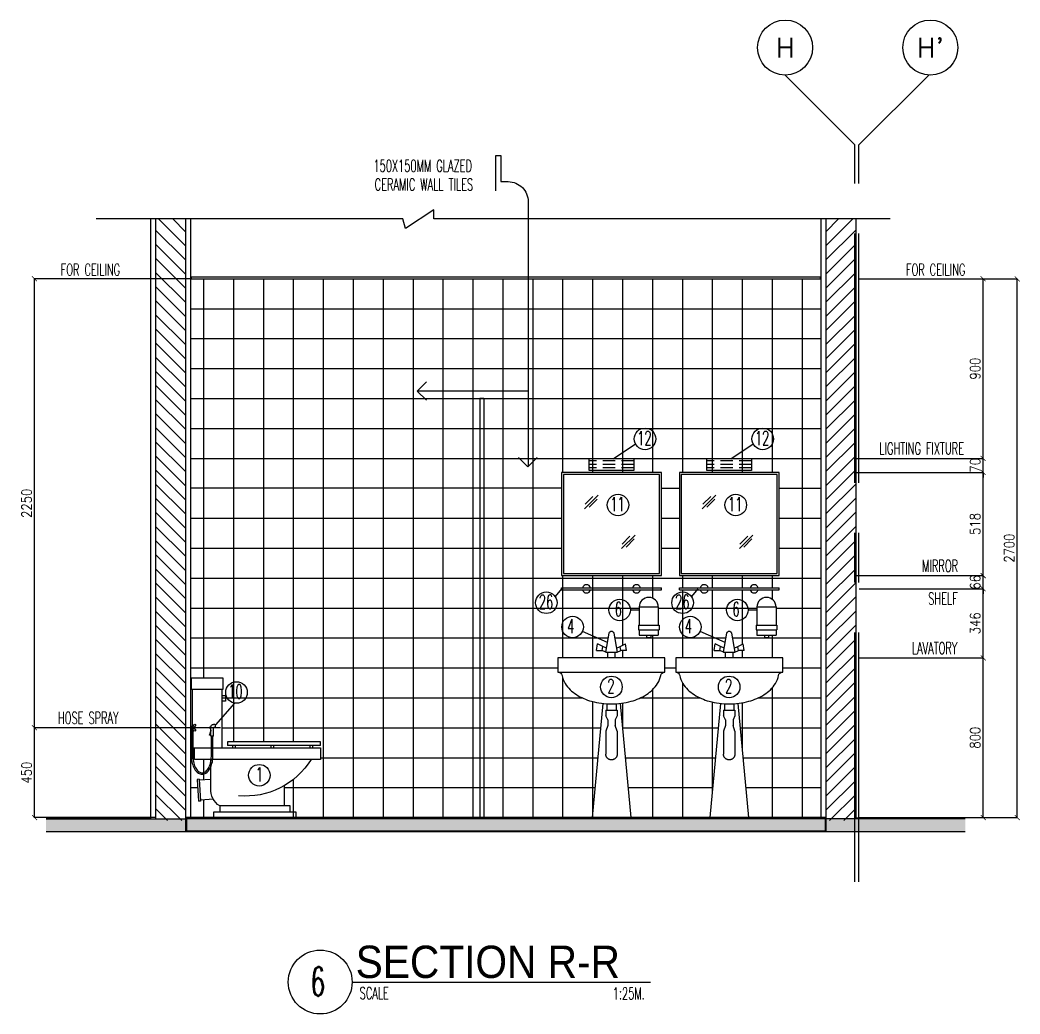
# Model space of a CAD drawing. Extents: x -202971 to -174093, y 166361 to 186286.
# Drawn here: x -189959 to -184947, y 174473 to 179454 of the extents above; entities that cross this region are included whole.
import ezdxf
from ezdxf.enums import TextEntityAlignment as Align

# ---------------------------------------------------------------- set-up
doc = ezdxf.new("R2010")
doc.units = 0
doc.header["$LTSCALE"] = 500
doc.header["$MEASUREMENT"] = 0
doc.linetypes.add('CENTERX2', pattern=[4, 2.5, -0.5, 0.5, -0.5])
doc.linetypes.add('HIDDEN2', pattern=[0.1875, 0.125, -0.0625])
doc.layers.get('0').update_dxf_attribs({"linetype": 'CONTINUOUS'})
doc.layers.get('DEFPOINTS').update_dxf_attribs({"linetype": 'CONTINUOUS'})
for name, color, linetype in [('AX-CR', 2, 'CONTINUOUS'), ('AX-TXT', 2, 'CONTINUOUS'), ('AXES', 11, 'CENTERX2'), ('Dimout', 4, 'CONTINUOUS'), ('DW', 7, 'CONTINUOUS'), ('ELE', 3, 'CONTINUOUS'), ('ELV', 7, 'CONTINUOUS'), ('FIX', 2, 'CONTINUOUS'), ('HATCH', 8, 'CONTINUOUS'), ('HatchA', 11, 'CONTINUOUS'), ('Plaster', 7, 'CONTINUOUS'), ('SANI', 2, 'CONTINUOUS'), ('Tile', 5, 'CONTINUOUS'), ('TITLE', 1, 'CONTINUOUS'), ('TXT', 2, 'CONTINUOUS'), ('TXT1', 2, 'CONTINUOUS'), ('WALL', 6, 'CONTINUOUS'), ('WallPartition', 2, 'CONTINUOUS'), ('Windows', 9, 'CONTINUOUS')]:
    doc.layers.add(name, color=color, linetype=linetype)
doc.styles.add('DIM', font='simplex.shx', dxfattribs={"width": 0.85})
doc.styles.add('ROMANS', font='romans.shx', dxfattribs={"width": 0.6})
doc.styles.add('TTXT', font='swisse.ttf', dxfattribs={"width": 0.9})
doc.dimstyles.new('DIM1-25', dxfattribs={"dimscale": 25, "dimtxt": 2, "dimasz": 1, "dimexe": 0.03, "dimexo": 0.03, "dimgap": 0.6, "dimtad": 1, "dimdec": 0, "dimdsep": 46, "dimtxsty": 'DIM', "dimblk1": 'ARCHTICK', "dimblk2": 'ARCHTICK', "dimsah": 1, "dimcen": 0.09, "dimdle": 0.03, "dimclrd": 256, "dimclrt": 2, "dimadec": 0, "dimazin": 0, "dimtfac": 1, "dimtdec": 0, "dimtix": 1, "dimtmove": 1, "dimatfit": 3, "dimldrblk": 'ARCHTICK', "dimfxl": 0, "dimtvp": 2, "dimtolj": 1, "dimtzin": 0, "dimarcsym": 0})

# ---------------------------------------------------------------- blocks, each defined once
blk = doc.blocks.new('_ARCHTICK')
at = {"color": 0, "linetype": 'ByBlock', "const_width": 0.15}
blk.add_lwpolyline([(-0.5, -0.5), (0.5, 0.5)], dxfattribs=at)
blk = doc.blocks.new('*D96')
at = {"layer": 'DEFPOINTS', "color": 0}
for p in [(-185754, 178157), (-184960.6, 178157), (-185754, 175457)]:
    blk.add_point(p, dxfattribs=at)
at = {"layer": 'Dimout', "color": 0, "lineweight": -2}
for p, q in [((-185753.3, 178157), (-184959.9, 178157)), ((-185753.3, 175457), (-184959.9, 175457))]:
    blk.add_line(p, q, dxfattribs=at)
at = {"layer": 'Dimout', "lineweight": -2}
blk.add_line((-184960.6, 175456.3), (-184960.6, 178157.8), dxfattribs=at)
at = {"layer": 'Dimout', "lineweight": -2, "xscale": 25, "yscale": 25, "zscale": 25}
for p, rotation in [((-184960.6, 178157), 90), ((-184960.6, 175457), 270)]:
    blk.add_blockref('_ARCHTICK', p, dxfattribs=dict(at, rotation=rotation))
at = {"layer": 'Dimout', "color": 2, "insert": (-185000.6, 176807), "char_height": 50, "attachment_point": 5, "rotation": 90, "style": 'DIM'}
blk.add_mtext('\\A1;2700', dxfattribs=at)
blk = doc.blocks.new('*D95')
at = {"layer": 'DEFPOINTS', "color": 0}
for p in [(-185770.1, 177187), (-185131.5, 177187), (-185770.1, 176669.3)]:
    blk.add_point(p, dxfattribs=at)
at = {"layer": 'Dimout', "color": 0, "lineweight": -2}
for p, q in [((-185769.4, 177187), (-185130.7, 177187)), ((-185769.4, 176669.3), (-185130.7, 176669.3))]:
    blk.add_line(p, q, dxfattribs=at)
at = {"layer": 'Dimout', "lineweight": -2}
blk.add_line((-185131.5, 176668.6), (-185131.5, 177187.8), dxfattribs=at)
at = {"layer": 'Dimout', "lineweight": -2, "xscale": 25, "yscale": 25, "zscale": 25}
for p, rotation in [((-185131.5, 177187), 90), ((-185131.5, 176669.3), 270)]:
    blk.add_blockref('_ARCHTICK', p, dxfattribs=dict(at, rotation=rotation))
at = {"layer": 'Dimout', "color": 2, "insert": (-185171.5, 176928.2), "char_height": 50, "attachment_point": 5, "rotation": 90, "style": 'DIM'}
blk.add_mtext('\\A1;518', dxfattribs=at)
blk = doc.blocks.new('*D89')
at = {"layer": 'DEFPOINTS', "color": 0}
for p in [(-189886, 178157), (-189100.3, 178157), (-188953.4, 175907)]:
    blk.add_point(p, dxfattribs=at)
at = {"layer": 'Dimout', "color": 0, "lineweight": -2}
for p, q in [((-189101, 178157), (-189886.7, 178157)), ((-188954.1, 175907), (-189886.7, 175907))]:
    blk.add_line(p, q, dxfattribs=at)
at = {"layer": 'Dimout', "lineweight": -2}
blk.add_line((-189886, 175906.3), (-189886, 178157.8), dxfattribs=at)
at = {"layer": 'Dimout', "lineweight": -2, "xscale": 25, "yscale": 25, "zscale": 25}
for p, rotation in [((-189886, 178157), 90), ((-189886, 175907), 270)]:
    blk.add_blockref('_ARCHTICK', p, dxfattribs=dict(at, rotation=rotation))
at = {"layer": 'Dimout', "color": 2, "insert": (-189926, 177032), "char_height": 50, "attachment_point": 5, "rotation": 90, "style": 'DIM'}
blk.add_mtext('\\A1;2250', dxfattribs=at)
blk = doc.blocks.new('A$C03B742BD')
at = {"layer": 'SANI'}
for p, q in [((0, 0.238), (0, 0.247)), ((0.003, 0.25), (0.01, 0.25)), ((0.003, 0.235), (0.007, 0.235)), ((0.01, 0.192), (0.01, 0.232)), ((0.0225, 0.192), (0.0225, 0.2375)), ((0.0225, 0.221), (0.0291, 0.197)), ((0.0225, 0.2172), (0.0282, 0.1967)), ((0.1091, 0.234), (0.1003, 0.2428)), ((0.1091, 0.2324), (0.1003, 0.2237)), ((0.1155, 0.2404), (0.1067, 0.2492)), ((0.1155, 0.2261), (0.1067, 0.2173)), ((0.012, 0.19), (0.0205, 0.19))]:
    blk.add_line(p, q, dxfattribs=at)
for points in [[(0.12, 0.2271), (0.12, 0.09, -0.060702), (0.1156, 0.0539, -0.074102), (0.1043, 0.0264, -0.106911), (0.0852, 0.0059, -0.152771), (0.0663, 0, -0.152771), (0.0473, 0.0059, -0.106911), (0.0282, 0.0264, -0.074102), (0.0169, 0.0539, -0.060702), (0.0125, 0.09), (0.0125, 0.19)], [(0.1125, 0.2231), (0.1125, 0.09, -0.060702), (0.1083, 0.0557, -0.074102), (0.0978, 0.0302, -0.106911), (0.0809, 0.0121, -0.152771), (0.0663, 0.0075, -0.152771), (0.0516, 0.0121, -0.106911), (0.0347, 0.0302, -0.074102), (0.0242, 0.0557, -0.060702), (0.02, 0.09), (0.02, 0.19)], [(0.0225, 0.2283, 0.064258), (0.0248, 0.2292, 0.106392), (0.0269, 0.2311, 0.159292), (0.0277, 0.2335, 0.159292), (0.0269, 0.236, 0.106392), (0.0248, 0.2379, 0.066222), (0.0224, 0.2388, 0.057624)], [(0.0225, 0.2303, 0.046557), (0.0238, 0.2309, 0.106392), (0.0253, 0.2323, 0.159292), (0.0257, 0.2335, 0.159292), (0.0253, 0.2348, 0.106392), (0.0238, 0.2362, 0.046557), (0.0225, 0.2367, 0.057624)]]:
    blk.add_lwpolyline(points, format="xyb", dxfattribs=at)
blk.add_circle((0.1163, 0.2332), 0.0072, dxfattribs=at)
for centre, radius, start, end in [((0.003, 0.247), 0.003, 90, 180), ((0.003, 0.238), 0.003, 180, 270), ((0.007, 0.232), 0.003, 0, 90), ((0.01, 0.2375), 0.0125, 0, 90), ((0.1035, 0.246), 0.0045, 45, 225), ((0.1035, 0.2205), 0.0045, 135, 315), ((0.012, 0.192), 0.002, 180, 270), ((0.0205, 0.192), 0.002, 270, 0), ((0.0286, 0.1968), 0.0005, 194.5389, 16.2381)]:
    blk.add_arc(centre, radius, start, end, dxfattribs=at)
blk = doc.blocks.new('COMP')
at = {"layer": 'FIX'}
for p, q in [((-0.0575, 0.6125), (-0.0575, 0.5833)), ((-0.0411, 0.6125), (-0.0575, 0.6125)), ((-0.0411, 0.35), (-0.0411, 0.6416)), ((0.1079, 0.35), (0.1079, 0.6416)), ((-0.0575, 0.5833), (-0.0411, 0.5833)), ((-0.5343, 0.3618), (-0.5343, 0.3792)), ((-0.5343, 0.3792), (-0.0685, 0.3792)), ((-0.5343, 0.3618), (-0.0685, 0.3618)), ((-0.4959, 0.35), (-0.4959, 0.3618)), ((-0.4825, 0.35), (-0.4825, 0.3618)), ((-0.301, 0.35), (-0.301, 0.3618)), ((-0.2876, 0.35), (-0.2876, 0.3618)), ((-0.1087, 0.35), (-0.1087, 0.3618)), ((-0.0953, 0.35), (-0.0953, 0.3618)), ((-0.0685, 0.3792), (-0.0685, 0.3618)), ((-0.5343, 0.35), (-0.5343, 0.2917)), ((0.1079, 0.35), (-0.5343, 0.35)), ((0.0971, 0.2917), (0.0971, 0.35)), ((-0.5343, 0.2917), (0.0971, 0.2917)), ((0.0146, 0.1458), (0.0146, 0.2917)), ((-0.3528, 0.1603), (-0.3528, 0.0583)), ((0.0146, 0.1914), (0.0738, 0.1873)), ((0.0741, 0.1923), (0.0665, 0.0825)), ((0.0741, 0.1923), (0.0841, 0.1916)), ((0.0841, 0.1916), (0.0765, 0.0818)), ((-0.382, 0.0583), (-0.0292, 0.0583)), ((-0.382, 0.0292), (-0.382, 0.0583)), ((-0.0292, 0.0583), (-0.0292, 0.0292)), ((0.0027, 0.092), (0.0669, 0.0875)), ((0.0665, 0.0825), (0.0765, 0.0818))]:
    blk.add_line(p, q, dxfattribs=at)
for points in [[(0.1117, 0.6416), (0.1117, 0.7), (-0.0449, 0.7), (-0.0449, 0.6416)], [(0, 0), (0, 0.0292), (-0.4111, 0.0292), (-0.4111, 0)]]:
    blk.add_lwpolyline(points, close=True, dxfattribs=at)
for centre, radius, start, end in [((-0.1594, 0.4916), 0.3837, 211.4114, 275.3446), ((-0.0802, 0.1385), 0.0951, 302.4712, 4.3987)]:
    blk.add_arc(centre, radius, start, end, dxfattribs=at)
blk = doc.blocks.new('*D90')
at = {"layer": 'DEFPOINTS', "color": 0}
for p in [(-189886, 175907), (-188953.4, 175907), (-189278.2, 175457)]:
    blk.add_point(p, dxfattribs=at)
at = {"layer": 'Dimout', "color": 0, "lineweight": -2}
for p, q in [((-188954.1, 175907), (-189886.7, 175907)), ((-189278.9, 175457), (-189886.7, 175457))]:
    blk.add_line(p, q, dxfattribs=at)
at = {"layer": 'Dimout', "lineweight": -2}
blk.add_line((-189886, 175456.3), (-189886, 175907.8), dxfattribs=at)
at = {"layer": 'Dimout', "lineweight": -2, "xscale": 25, "yscale": 25, "zscale": 25}
for p, rotation in [((-189886, 175907), 90), ((-189886, 175457), 270)]:
    blk.add_blockref('_ARCHTICK', p, dxfattribs=dict(at, rotation=rotation))
at = {"layer": 'Dimout', "color": 2, "insert": (-189926, 175682), "char_height": 50, "attachment_point": 5, "rotation": 90, "style": 'DIM'}
blk.add_mtext('\\A1;450', dxfattribs=at)
blk = doc.blocks.new('*D94')
at = {"layer": 'DEFPOINTS', "color": 0}
for p in [(-185754, 176257), (-185131.5, 176257), (-185754, 175457)]:
    blk.add_point(p, dxfattribs=at)
at = {"layer": 'Dimout', "color": 0, "lineweight": -2}
for p, q in [((-185753.3, 176257), (-185130.7, 176257)), ((-185753.3, 175457), (-185130.7, 175457))]:
    blk.add_line(p, q, dxfattribs=at)
at = {"layer": 'Dimout', "lineweight": -2}
blk.add_line((-185131.5, 175456.3), (-185131.5, 176257.8), dxfattribs=at)
at = {"layer": 'Dimout', "lineweight": -2, "xscale": 25, "yscale": 25, "zscale": 25}
for p, rotation in [((-185131.5, 176257), 90), ((-185131.5, 175457), 270)]:
    blk.add_blockref('_ARCHTICK', p, dxfattribs=dict(at, rotation=rotation))
at = {"layer": 'Dimout', "color": 2, "insert": (-185171.5, 175857), "char_height": 50, "attachment_point": 5, "rotation": 90, "style": 'DIM'}
blk.add_mtext('\\A1;800', dxfattribs=at)
blk = doc.blocks.new('*D93')
at = {"layer": 'DEFPOINTS', "color": 0}
for p in [(-185754, 176603.4), (-185131.5, 176603.4), (-185754, 176257)]:
    blk.add_point(p, dxfattribs=at)
at = {"layer": 'Dimout', "color": 0, "lineweight": -2}
for p, q in [((-185753.3, 176603.4), (-185130.7, 176603.4)), ((-185753.3, 176257), (-185130.7, 176257))]:
    blk.add_line(p, q, dxfattribs=at)
at = {"layer": 'Dimout', "lineweight": -2}
blk.add_line((-185131.5, 176256.3), (-185131.5, 176604.1), dxfattribs=at)
at = {"layer": 'Dimout', "lineweight": -2, "xscale": 25, "yscale": 25, "zscale": 25}
for p, rotation in [((-185131.5, 176603.4), 90), ((-185131.5, 176257), 270)]:
    blk.add_blockref('_ARCHTICK', p, dxfattribs=dict(at, rotation=rotation))
at = {"layer": 'Dimout', "color": 2, "insert": (-185171.5, 176430.2), "char_height": 50, "attachment_point": 5, "rotation": 90, "style": 'DIM'}
blk.add_mtext('\\A1;346', dxfattribs=at)
blk = doc.blocks.new('*D92')
at = {"layer": 'DEFPOINTS', "color": 0}
for p in [(-185770.1, 176669.3), (-185131.5, 176669.3), (-185754, 176603.4)]:
    blk.add_point(p, dxfattribs=at)
at = {"layer": 'Dimout', "lineweight": -2}
for p, q in [((-185131.5, 176669.3), (-185131.5, 176694.3)), ((-185131.5, 176603.4), (-185131.5, 176669.3)), ((-185131.5, 176603.4), (-185131.5, 176578.4))]:
    blk.add_line(p, q, dxfattribs=at)
at = {"layer": 'Dimout', "color": 0, "lineweight": -2}
for p, q in [((-185769.4, 176669.3), (-185130.7, 176669.3)), ((-185753.3, 176603.4), (-185130.7, 176603.4))]:
    blk.add_line(p, q, dxfattribs=at)
at = {"layer": 'Dimout', "lineweight": -2, "xscale": 25, "yscale": 25, "zscale": 25}
for p, rotation in [((-185131.5, 176669.3), 270), ((-185131.5, 176603.4), 90)]:
    blk.add_blockref('_ARCHTICK', p, dxfattribs=dict(at, rotation=rotation))
at = {"layer": 'Dimout', "color": 2, "insert": (-185171.5, 176636.4), "char_height": 50, "attachment_point": 5, "rotation": 90, "style": 'DIM'}
blk.add_mtext('\\A1;66', dxfattribs=at)
blk = doc.blocks.new('A$C753C42D5')
at = {"layer": 'SANI', "linetype": 'Continuous'}
for p, q in [((0.2568, 0.9248), (0.2394, 0.8287)), ((0.2968, 0.8287), (0.2793, 0.9248)), ((0.1923, 0.8373), (0.1985, 0.8714)), ((0.225, 0.8568), (0.1985, 0.8714)), ((0.2215, 0.8373), (0.225, 0.8568)), ((0.2429, 0.8483), (0.225, 0.8568)), ((0.2933, 0.8483), (0.3112, 0.8568)), ((0.3112, 0.8568), (0.3377, 0.8714)), ((0.3147, 0.8373), (0.3112, 0.8568)), ((0.3439, 0.8373), (0.3377, 0.8714)), ((0.1923, 0.8373), (0.2215, 0.8373)), ((0.2394, 0.8287), (0.2215, 0.8373)), ((0.2968, 0.8287), (0.2394, 0.8287)), ((0.2489, 0.8), (0.2489, 0.8287)), ((0.2872, 0.8), (0.2872, 0.8287)), ((0.2968, 0.8287), (0.3147, 0.8373)), ((0.3439, 0.8373), (0.3147, 0.8373)), ((0.2252, 0.5724), (0.1713, 0)), ((0.3109, 0.5724), (0.3648, 0))]:
    blk.add_line(p, q, dxfattribs=at)
at = {"layer": 'SANI', "linetype": 'HIDDEN2'}
for p, q in [((0.2441, 0.57), (0.2441, 0.5382)), ((0.292, 0.57), (0.292, 0.5382)), ((0.2968, 0.5382), (0.2394, 0.5382)), ((0.2394, 0.5382), (0.2394, 0.5094)), ((0.2394, 0.5094), (0.2489, 0.4903)), ((0.2872, 0.4903), (0.2968, 0.5094)), ((0.2968, 0.5382), (0.2968, 0.5094)), ((0.2394, 0.4328), (0.2489, 0.4616)), ((0.2489, 0.4903), (0.2489, 0.4616)), ((0.2872, 0.4903), (0.2872, 0.4616)), ((0.2872, 0.4616), (0.2968, 0.4328)), ((0.2394, 0.4328), (0.2394, 0.3179)), ((0.2968, 0.4328), (0.2968, 0.3179))]:
    blk.add_line(p, q, dxfattribs=at)
at = {"layer": 'SANI', "linetype": 'Continuous'}
blk.add_lwpolyline([(0.5362, 0.8), (0.5362, 0.789), (0.5362, 0.7282), (0, 0.7282), (0, 0.789), (0, 0.8)], close=True, dxfattribs=at)
for points in [[(0.5158, 0.7124, -0.107261), (0.5003, 0.6716, -0.107169), (0.4442, 0.6162, -0.077294), (0.3677, 0.5829, -0.06439), (0.2685, 0.57, -0.06439), (0.1694, 0.5829, -0.077294), (0.0929, 0.6162, -0.107169), (0.0368, 0.6716, -0.107938), (0.0212, 0.7126, -0.000994)], [(0.517, 0.7282, -0.000994), (0.517, 0.7278, -0.145509)]]:
    blk.add_lwpolyline(points, format="xyb", dxfattribs=at)
for centre, radius, start, end in [((0.2681, 0.9226), 0.0115, 9.5273, 170.4727), ((0.0024, 0.709), 0.0191, 10.8078, 88.4915), ((0.5347, 0.709), 0.0191, 89.1936, 170.0196)]:
    blk.add_arc(centre, radius, start, end, dxfattribs=at)
at = {"layer": 'SANI', "linetype": 'HIDDEN2'}
blk.add_arc((0.2681, 0.3179), 0.0287, 180, 0, dxfattribs=at)
blk = doc.blocks.new('*D97')
at = {"layer": 'DEFPOINTS', "color": 0}
for p in [(-185729, 178157), (-185131.5, 178157), (-185699.7, 177257)]:
    blk.add_point(p, dxfattribs=at)
at = {"layer": 'Dimout', "color": 0, "lineweight": -2}
for p, q in [((-185728.3, 178157), (-185130.7, 178157)), ((-185698.9, 177257), (-185130.7, 177257))]:
    blk.add_line(p, q, dxfattribs=at)
at = {"layer": 'Dimout', "lineweight": -2}
blk.add_line((-185131.5, 177256.3), (-185131.5, 178157.8), dxfattribs=at)
at = {"layer": 'Dimout', "lineweight": -2, "xscale": 25, "yscale": 25, "zscale": 25}
for p, rotation in [((-185131.5, 178157), 90), ((-185131.5, 177257), 270)]:
    blk.add_blockref('_ARCHTICK', p, dxfattribs=dict(at, rotation=rotation))
at = {"layer": 'Dimout', "color": 2, "insert": (-185171.5, 177707), "char_height": 50, "attachment_point": 5, "rotation": 90, "style": 'DIM'}
blk.add_mtext('\\A1;900', dxfattribs=at)
blk = doc.blocks.new('*D91')
at = {"layer": 'DEFPOINTS', "color": 0}
for p in [(-185770.1, 177257), (-185131.5, 177257), (-185770.1, 177187)]:
    blk.add_point(p, dxfattribs=at)
at = {"layer": 'Dimout', "lineweight": -2}
for p, q in [((-185131.5, 177257), (-185131.5, 177282)), ((-185131.5, 177187), (-185131.5, 177257)), ((-185131.5, 177187), (-185131.5, 177162))]:
    blk.add_line(p, q, dxfattribs=at)
at = {"layer": 'Dimout', "color": 0, "lineweight": -2}
for p, q in [((-185769.4, 177257), (-185130.7, 177257)), ((-185769.4, 177187), (-185130.7, 177187))]:
    blk.add_line(p, q, dxfattribs=at)
at = {"layer": 'Dimout', "lineweight": -2, "xscale": 25, "yscale": 25, "zscale": 25}
for p, rotation in [((-185131.5, 177257), 270), ((-185131.5, 177187), 90)]:
    blk.add_blockref('_ARCHTICK', p, dxfattribs=dict(at, rotation=rotation))
at = {"layer": 'Dimout', "color": 2, "insert": (-185171.5, 177222), "char_height": 50, "attachment_point": 5, "rotation": 90, "style": 'DIM'}
blk.add_mtext('\\A1;70', dxfattribs=at)
blk = doc.blocks.new('walling')
at = {"layer": 'ELV'}
blk.add_line((0.1363, -1.1797), (-0.4198, -1.1797), dxfattribs=at)
blk.add_lwpolyline([(-0.025, -0.176), (-0.025, 0), (0, 0), (0, -0.1306), (0.0363, -0.1306, -0.414214), (0.1363, -0.2306), (0.1363, -1.5582)], format="xyb", dxfattribs=at)
at = {"layer": 'WALL'}
for p, q in [((-0.4198, -1.1797), (-0.3736, -1.1334)), ((-0.4198, -1.1797), (-0.3736, -1.2259)), ((0.1345, -1.56), (0.0882, -1.5137)), ((0.1345, -1.56), (0.1808, -1.5137))]:
    blk.add_line(p, q, dxfattribs=at)
at = {"layer": 'TXT', "style": 'ROMANS', "width": 0.6}
for s, p in [('150X150MM GLAZED', (-0.639, -0.0816)), ('CERAMIC WALL TILES', (-0.6331, -0.1746))]:
    blk.add_text(s, height=0.06, dxfattribs=at).set_placement(p)
blk = doc.blocks.new('AXU')
at = {"layer": 'AX-CR'}
blk.add_circle((0, 350), 350, dxfattribs=at)
at = {"layer": 'AX-TXT', "style": 'ROMANS'}
blk.add_attdef('AX', text='', height=250, dxfattribs=at).set_placement((0, 350), align=Align.MIDDLE)

msp = doc.modelspace()

# ---------------------------------------------------------------- hatches: boundary and pattern name
at = {"layer": 'HatchA'}
h = msp.add_hatch(dxfattribs=at)
h.set_pattern_fill('ANSI31', color=256, scale=400, style=0)
h.set_pattern_definition([(135, (-378389.01, -6124), (35.355339, 35.355339), [])])
h.paths.add_polyline_path([(-189279, 178457), (-189129, 178457), (-189129, 175442), (-189279, 175442)])
h = msp.add_hatch(dxfattribs=at)
h.set_pattern_fill('ANSI31', color=256, scale=400, style=0)
h.set_pattern_definition([(45, (3339.89, -6124), (-35.355339, 35.355339), [])])
h.paths.add_polyline_path([(-185770.1, 178457), (-185920.1, 178457), (-185920.1, 175442), (-185770.1, 175442)])
at = {"layer": 'Windows'}
h = msp.add_hatch(dxfattribs=at)
h.set_pattern_fill('AR-SAND', color=256, scale=25, style=0)
h.set_pattern_definition([(37.5, (0, 0), (-1.574834, 48.170594), [0, -38, 0, -42.5, 0, -40.625]), (7.5, (0, 0), (44.244418, 70.553652), [0, -20.5, 0, -34.25, 0, -13.125]), (327.5, (-30.75, 0), (77.8535465, 0.141476), [0, -12.5, 0, -45, 0, -58.75]), (317.5, (-30.75, 0), (75.153165, 21.941889), [0, -6.25, 0, -29.5, 0, -33.75])])
h.paths.add_polyline_path([(-189129, 175451), (-189827.9, 175451), (-189827.9, 175387), (-189129, 175387)])
h.paths.add_polyline_path([(-185924.1, 175451), (-189125, 175451), (-189125, 175391), (-185924.1, 175391)])
h.paths.add_polyline_path([(-185221.2, 175451), (-185920.1, 175451), (-185920.1, 175387), (-185221.2, 175387)])

# ---------------------------------------------------------------- linework, layer by layer
msp.add_line((-189100.3, 178167), (-185948.8, 178167))
at = {"layer": 'AXES'}
for p, q in [((-185774, 178827.7), (-186124, 179177.7)), ((-185754, 178827.7), (-185404, 179177.7)), ((-185774, 175134.4), (-185774, 178827.7)), ((-185754, 175134.4), (-185754, 178827.7))]:
    msp.add_line(p, q, dxfattribs=at)
at = {"layer": 'DW'}
for p, q in [((-186873.5, 177328.4), (-186985.5, 177252.6)), ((-186283.4, 177328.4), (-186395.5, 177252.6)), ((-187244.3, 176603.4), (-187276.7, 176564.7)), ((-186561.3, 176603.4), (-186593.8, 176564.7)), ((-186855.4, 176497.1), (-186899.3, 176497.1)), ((-186265.4, 176497.1), (-186309.2, 176497.1)), ((-187014.3, 176333.8), (-187140.1, 176390.2)), ((-186424.2, 176333.8), (-186550, 176390.2)), ((-188883.1, 176030.9), (-188979.7, 175921.2))]:
    msp.add_line(p, q, dxfattribs=at)
at = {"layer": 'ELE'}
msp.add_lwpolyline([(-185598.3, 178457), (-187884, 178457), (-187884, 178502.2), (-188027.5, 178408.7), (-188039.3, 178457), (-188306.1, 178457), (-189577.8, 178457)], dxfattribs=at)
at = {"layer": 'FIX'}
for p, q in [((-187129, 177005), (-187061.3, 177072.7)), ((-187126.5, 177027.1), (-187087.2, 177066.5)), ((-187106.8, 177012.4), (-187066.2, 177053)), ((-186539, 177005), (-186471.3, 177072.7)), ((-186536.5, 177027.1), (-186497.1, 177066.5)), ((-186516.8, 177012.4), (-186476.2, 177053)), ((-186943.4, 176805.3), (-186875.7, 176872.9)), ((-186940.9, 176827.4), (-186901.5, 176866.8)), ((-186921.2, 176812.7), (-186880.6, 176853.3)), ((-186353.3, 176805.3), (-186285.7, 176872.9)), ((-186350.9, 176827.4), (-186311.5, 176866.8)), ((-186331.2, 176812.7), (-186290.6, 176853.3))]:
    msp.add_line(p, q, dxfattribs=at)
at = {"layer": 'FIX', "color": 2}
for p, q in [((-187244.3, 176608.8), (-186744.3, 176608.8)), ((-187244.3, 176598), (-187244.3, 176608.8)), ((-187244.3, 176598), (-186744.3, 176598)), ((-186744.3, 176598), (-186744.3, 176608.8)), ((-186654.2, 176598), (-186654.2, 176608.8)), ((-186654.2, 176608.8), (-186154.2, 176608.8)), ((-186654.2, 176598), (-186154.2, 176598)), ((-186154.2, 176598), (-186154.2, 176608.8))]:
    msp.add_line(p, q, dxfattribs=at)
for points in [[(-187244.3, 177187), (-187244.3, 176669.3), (-186744.3, 176669.3), (-186744.3, 177187)], [(-187234.3, 177177), (-187234.3, 176679.3), (-186754.3, 176679.3), (-186754.3, 177177)], [(-186654.2, 177187), (-186654.2, 176669.3), (-186154.2, 176669.3), (-186154.2, 177187)], [(-186644.2, 177177), (-186644.2, 176679.3), (-186164.2, 176679.3), (-186164.2, 177177)]]:
    msp.add_lwpolyline(points, close=True, dxfattribs=at)
for centre in [(-186826.2, 177354.5), (-186236.2, 177354.5), (-186961.5, 177023.5), (-186371.4, 177023.5), (-187320.9, 176533.6), (-186637.9, 176533.6), (-186953.2, 176497.1), (-186363.2, 176497.1), (-187189.3, 176412.2), (-186599.3, 176412.2), (-188873.9, 176084), (-186994.6, 176111.9), (-186404.5, 176111.9), (-188759.5, 175669.2)]:
    msp.add_circle(centre, 54, dxfattribs=at)
for centre, start, end in [((-187119.3, 176603.4), 15.2023, 164.7977), ((-186869.3, 176603.4), 15.2023, 164.7977), ((-186529.2, 176603.4), 15.2023, 164.7977), ((-186279.2, 176603.4), 15.2023, 164.7977), ((-187119.3, 176603.4), 195.2023, 344.7977), ((-186869.3, 176603.4), 195.2023, 344.7977), ((-186529.2, 176603.4), 195.2023, 344.7977), ((-186279.2, 176603.4), 195.2023, 344.7977)]:
    msp.add_arc(centre, 20.6, start, end, dxfattribs=at)
at = {"layer": 'HATCH', "linetype": 'HIDDEN2'}
for p, q in [((-186881.8, 177245), (-187106.8, 177245)), ((-186881.8, 177227), (-187106.8, 177227)), ((-186291.7, 177245), (-186516.7, 177245)), ((-186291.7, 177227), (-186516.7, 177227)), ((-186881.8, 177209), (-187106.8, 177209)), ((-186291.7, 177209), (-186516.7, 177209))]:
    msp.add_line(p, q, dxfattribs=at)
at = {"layer": 'Plaster'}
for p, q in [((-189304, 178457), (-189304, 175451)), ((-189104, 178457), (-189104, 175457)), ((-185945.1, 178457), (-185945.1, 175457)), ((-189100.3, 178167), (-189100.3, 178157)), ((-185948.8, 178167), (-185948.8, 178157)), ((-185948.8, 178167), (-185948.8, 178157)), ((-189827.9, 175454), (-189304, 175454)), ((-185920.1, 175457), (-189129, 175457)), ((-185920.1, 175451), (-189129, 175451)), ((-185221.2, 175454), (-185770.1, 175454))]:
    msp.add_line(p, q, dxfattribs=at)
at = {"layer": 'SANI'}
for p, q in [((-187126.8, 177187), (-187144.9, 177187)), ((-186536.8, 177187), (-186554.9, 177187)), ((-186855.4, 176512.6), (-186759.5, 176512.6)), ((-186855.4, 176512.6), (-186855.4, 176421.6)), ((-186759.5, 176512.6), (-186759.5, 176421.6)), ((-186265.4, 176512.6), (-186265.4, 176421.6)), ((-186265.4, 176512.6), (-186169.5, 176512.6)), ((-186169.5, 176512.6), (-186169.5, 176421.6)), ((-186859.2, 176421.6), (-186755.7, 176421.6)), ((-186859.2, 176421.6), (-186859.2, 176398.6)), ((-186859.2, 176398.6), (-186755.7, 176398.6)), ((-186855.4, 176398.6), (-186855.4, 176370.3)), ((-186759.5, 176398.6), (-186759.5, 176370.3)), ((-186755.7, 176421.6), (-186755.7, 176398.6)), ((-186269.2, 176421.6), (-186269.2, 176398.6)), ((-186269.2, 176421.6), (-186165.7, 176421.6)), ((-186269.2, 176398.6), (-186165.7, 176398.6)), ((-186265.4, 176398.6), (-186265.4, 176370.3)), ((-186169.5, 176398.6), (-186169.5, 176370.3)), ((-186165.7, 176421.6), (-186165.7, 176398.6)), ((-186855.4, 176370.3), (-186759.5, 176370.3)), ((-186818, 176370.3), (-186818, 176358.8)), ((-186818, 176358.8), (-186796.9, 176358.8)), ((-186796.9, 176370.3), (-186796.9, 176358.8)), ((-186265.4, 176370.3), (-186169.5, 176370.3)), ((-186228, 176370.3), (-186228, 176358.8)), ((-186228, 176358.8), (-186206.9, 176358.8)), ((-186206.9, 176370.3), (-186206.9, 176358.8))]:
    msp.add_line(p, q, dxfattribs=at)
at = {"layer": 'SANI', "color": 6}
msp.add_line((-188294.1, 174632.8), (-186798, 174632.8), dxfattribs=at)
at = {"layer": 'SANI'}
for points in [[(-186881.8, 177197), (-187106.8, 177197), (-187106.8, 177257), (-186881.8, 177257)], [(-186291.7, 177197), (-186516.7, 177197), (-186516.7, 177257), (-186291.7, 177257)]]:
    msp.add_lwpolyline(points, close=True, dxfattribs=at)
for centre in [(-186807.5, 176512.6), (-186217.4, 176512.6)]:
    msp.add_arc(centre, 47.9, 0, 180, dxfattribs=at)
at = {"layer": 'Tile'}
for p, q in [((-189104, 178157), (-185945.1, 178157)), ((-189039, 178157), (-189039, 176157)), ((-188889, 178157), (-188889, 175836.2)), ((-188739, 178157), (-188739, 175836.2)), ((-188589, 178157), (-188589, 175836.2)), ((-188439, 178157), (-188439, 175457)), ((-188289, 178157), (-188289, 175457)), ((-188139, 178157), (-188139, 175457)), ((-187989, 178157), (-187989, 175457)), ((-187839, 178157), (-187839, 175457)), ((-187689, 178157), (-187689, 175457)), ((-187539, 178157), (-187539, 175457)), ((-187389, 178157), (-187389, 175457)), ((-187239, 178157), (-187239, 177187)), ((-187089, 178157), (-187089, 177187)), ((-186939, 178157), (-186939, 177187)), ((-186789, 178157), (-186789, 177187)), ((-186639, 178157), (-186639, 177187)), ((-186489, 178157), (-186489, 177187)), ((-186339, 178157), (-186339, 177187)), ((-186189, 178157), (-186189, 177187)), ((-186039, 178157), (-186039, 175457)), ((-189104, 178007), (-185945.1, 178007)), ((-189104, 177857), (-185945.1, 177857)), ((-189104, 177707), (-185945.1, 177707)), ((-189104, 177557), (-185945.1, 177557)), ((-189104, 177407), (-185945.1, 177407)), ((-189104, 177257), (-185945.1, 177257)), ((-187244.3, 177107), (-189104, 177107)), ((-186744.3, 177107), (-186654.2, 177107)), ((-186154.2, 177107), (-185945.1, 177107)), ((-189104, 176957), (-187244.3, 176957)), ((-186744.3, 176957), (-186654.2, 176957)), ((-186154.2, 176957), (-185945.1, 176957)), ((-189104, 176807), (-187244.3, 176807)), ((-186744.3, 176807), (-186654.2, 176807)), ((-186154.2, 176807), (-185945.1, 176807)), ((-189104, 176657), (-185945.1, 176657)), ((-187239, 176669.3), (-187239, 176257)), ((-187089, 176669.3), (-187089, 176257)), ((-186939, 176669.3), (-186939, 176320.5)), ((-186789, 176669.3), (-186789, 176556.9)), ((-186639, 176669.3), (-186639, 176608.8)), ((-186489, 176669.3), (-186489, 176608.8)), ((-186339, 176669.3), (-186339, 176608.8)), ((-186189, 176669.3), (-186189, 176608.8)), ((-186639, 176598), (-186639, 176257)), ((-186489, 176598), (-186489, 176257)), ((-186339, 176598), (-186339, 176325.9)), ((-186189, 176598), (-186189, 176551.3)), ((-189104, 176507), (-186855.4, 176507)), ((-186759.5, 176507), (-186265.4, 176507)), ((-186169.5, 176507), (-185945.1, 176507)), ((-189104, 176357), (-187010, 176357)), ((-186978.5, 176357), (-186420, 176357)), ((-186789, 176370.3), (-186789, 176257)), ((-186388.5, 176357), (-185945.1, 176357)), ((-186189, 176370.3), (-186189, 176257)), ((-186939, 176294.3), (-186939, 176257)), ((-186339, 176294.3), (-186339, 176257)), ((-189104, 176207), (-187262.4, 176207)), ((-186726.2, 176207), (-186672.3, 176207)), ((-186136.2, 176207), (-185945.1, 176207)), ((-187239, 176155.9), (-187239, 175457)), ((-186639, 176132.8), (-186639, 175457)), ((-186789, 176101.4), (-186789, 175457)), ((-186189, 176109.5), (-186189, 175457)), ((-188945.9, 176057), (-187141, 176057)), ((-187089, 176038.6), (-187089, 175457)), ((-186939, 176031), (-186939, 175897.8)), ((-186848.5, 176057), (-186550.9, 176057)), ((-186489, 176036.3), (-186489, 175584.2)), ((-186339, 176032.6), (-186339, 175791.9)), ((-186258.5, 176057), (-185945.1, 176057)), ((-188945.9, 175907), (-187048.6, 175907)), ((-186939.9, 175907), (-186458.6, 175907)), ((-186349.9, 175907), (-185945.1, 175907)), ((-189039, 175748.7), (-189039, 175645.8)), ((-188452.7, 175757), (-187062.8, 175757)), ((-186925.8, 175757), (-186472.7, 175757)), ((-186335.7, 175757), (-185945.1, 175757)), ((-188589, 175648.2), (-188589, 175457)), ((-189104, 175607), (-189068.3, 175607)), ((-188634.2, 175607), (-187076.9, 175607)), ((-186911.6, 175607), (-186486.9, 175607)), ((-186321.6, 175607), (-185945.1, 175607)), ((-189039, 175545.6), (-189039, 175457))]:
    msp.add_line(p, q, dxfattribs=at)
at = {"layer": 'TITLE', "color": 6}
msp.add_circle((-188454.1, 174632.8), 160, dxfattribs=at)
at = {"layer": 'WALL'}
for p, q in [((-189279, 178457), (-189279, 175451)), ((-189129, 178457), (-189129, 175387)), ((-185920.1, 178457), (-185920.1, 175387)), ((-185770.1, 178457), (-185770.1, 175451)), ((-189827.9, 175451), (-189129, 175451)), ((-189125, 175451), (-189125, 175391)), ((-185924.1, 175451), (-185924.1, 175391)), ((-185221.2, 175451), (-185920.1, 175451)), ((-189827.9, 175387), (-185221.2, 175387)), ((-189125, 175391), (-185924.1, 175391))]:
    msp.add_line(p, q, dxfattribs=at)
at = {"layer": 'WallPartition', "linetype": 'HIDDEN2', "const_width": 2}
msp.add_lwpolyline([(-185922.1, 175451), (-185922.1, 175389), (-189127, 175389), (-189127, 175451)], dxfattribs=at)
at = {"layer": 'Windows'}
for p, q in [((-187654, 177557), (-187654, 175457)), ((-187634, 177557), (-187654, 177557)), ((-187634, 177557), (-187634, 175457)), ((-186897.5, 175457), (-187091, 175457)), ((-186307.5, 175457), (-186501, 175457))]:
    msp.add_line(p, q, dxfattribs=at)

# ---------------------------------------------------------------- block references
at = {"layer": 'AXES'}
ref = msp.add_blockref('AXU', (-186124, 179177.7), dxfattribs=dict(at, xscale=0.3942857142857143, yscale=0.3942857142857143, zscale=0.3942857142857143))
ref.add_attrib('AX', 'H', dxfattribs={"layer": 'AX-TXT', "color": 6, "height": 98.6, "style": 'ROMANS'}).set_placement((-186124, 179315.7), align=Align.MIDDLE)
ref = msp.add_blockref('AXU', (-185396.3, 179177.7), dxfattribs=dict(at, xscale=0.3942857142857143, yscale=0.3942857142857143, zscale=0.3942857142857143))
ref.add_attrib('AX', "H'", dxfattribs={"layer": 'AX-TXT', "color": 6, "height": 98.57, "style": 'ROMANS'}).set_placement((-185396.3, 179315.7), align=Align.MIDDLE)
at = {"layer": 'SANI', "xscale": -1000, "yscale": 1000, "zscale": 1000}
msp.add_blockref('A$C03B742BD', (-188979.7, 175674.2), dxfattribs=at)
at = {"layer": 'WALL', "xscale": 1000, "yscale": 1000, "zscale": 1000}
msp.add_blockref('walling', (-187548.1, 178774.3), dxfattribs=at)
at = {"layer": 'WallPartition', "xscale": -1000, "yscale": 1000, "zscale": 1000}
for p in [(-186726.2, 175457), (-186136.2, 175457)]:
    msp.add_blockref('A$C753C42D5', p, dxfattribs=at)
at = {"layer": 'Windows', "xscale": -1000, "yscale": 1000, "zscale": 1000}
msp.add_blockref('COMP', (-188987, 175457), dxfattribs=at)

# ---------------------------------------------------------------- texts
at = {"layer": 'TITLE', "style": 'ROMANS', "width": 0.6}
msp.add_text('6', height=143.9, dxfattribs=at).set_placement((-188502.9, 174563.2))
at = {"layer": 'TXT', "style": 'ROMANS', "width": 0.6}
for s, height, p in [('FOR CEILING', 60, (-189754.6, 178172.6)), ('FOR CEILING', 60, (-185518.4, 178172.6)), ('12', 70, (-186865.6, 177323.6)), ('12', 70, (-186275.6, 177323.6)), ('LIGHTING FIXTURE', 60, (-185651.6, 177276.2)), ('11', 70, (-187000.6, 176992.6)), ('11', 70, (-186410.5, 176992.6)), ('MIRROR', 60, (-185437.7, 176688.6)), ('SHELF', 60, (-185406.9, 176524.1)), ('26', 70, (-187358.1, 176502.7)), ('6', 70, (-186978.1, 176466.2)), ('26', 70, (-186675.1, 176502.7)), ('6', 70, (-186388.1, 176466.2)), ('4', 70, (-187217, 176381.4)), ('4', 70, (-186627, 176381.4)), ('LAVATORY', 60, (-185488.7, 176276.2)), ('10', 70, (-188914.5, 176053.2)), ('2', 70, (-187015.3, 176081)), ('2', 70, (-186425.3, 176081)), ('HOSE SPRAY', 60, (-189768.4, 175926.2)), ('1', 70, (-188777.1, 175638.3)), ('SCALE', 60, (-188256.4, 174547.3)), ('1:25M.', 60, (-186987.8, 174545.9))]:
    msp.add_text(s, height=height, dxfattribs=at).set_placement(p)
at = {"layer": 'TXT1', "color": 6, "style": 'TTXT', "width": 0.9}
msp.add_text('SECTION R-R', height=162.094, dxfattribs=at).set_placement((-188276.3, 174653.2))

# ---------------------------------------------------------------- dimensions: what is measured, and where the dimension line sits
at = {"layer": 'Dimout'}
for base, p1, p2, picture, middle in [((-189886, 178157), (-188953.4, 175907), (-189100.3, 178157), '*D89', (-189926, 177032)), ((-184960.6, 178157), (-185754, 175457), (-185754, 178157), '*D96', (-185000.6, 176807)), ((-185131.5, 178157), (-185699.7, 177257), (-185729, 178157), '*D97', (-185171.5, 177707)), ((-185131.5, 177257), (-185770.1, 177187), (-185770.1, 177257), '*D91', (-185171.5, 177222)), ((-185131.5, 177187), (-185770.1, 176669.3), (-185770.1, 177187), '*D95', (-185171.5, 176928.2)), ((-185131.5, 176669.3), (-185754, 176603.4), (-185770.1, 176669.3), '*D92', (-185171.5, 176636.4)), ((-185131.5, 176603.4), (-185754, 176257), (-185754, 176603.4), '*D93', (-185171.5, 176430.2)), ((-185131.5, 176257), (-185754, 175457), (-185754, 176257), '*D94', (-185171.5, 175857)), ((-189886, 175907), (-189278.2, 175457), (-188953.4, 175907), '*D90', (-189926, 175682))]:
    dim = msp.add_linear_dim(base=base, p1=p1, p2=p2, angle=90, dimstyle='DIM1-25', dxfattribs=at)
    dim.commit()
    dim.dimension.update_dxf_attribs({"geometry": picture, "text_midpoint": middle})

doc.saveas('drawing.dxf')
